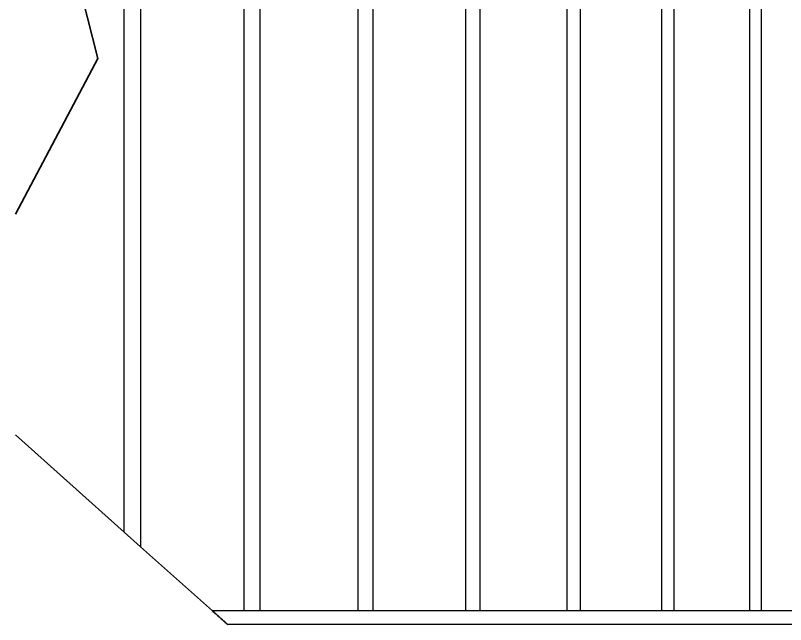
# Model space of a CAD drawing. Header units: millimetres. Extents: x 0 to 100323, y 0 to 59400.
# Drawn here: x 54651 to 57481, y 46395 to 48634 of the extents above; entities that cross this region are included whole.
import ezdxf

# ---------------------------------------------------------------- set-up
doc = ezdxf.new("R2010")
doc.units = ezdxf.units.MM
doc.header["$LTSCALE"] = 100
doc.layers.add('Break Line', color=7, linetype='Continuous', lineweight=35)
doc.layers.add('Visible', color=7, linetype='Continuous', lineweight=25)

msp = doc.modelspace()

# ---------------------------------------------------------------- linework, layer by layer
at = {"layer": 'Break Line'}
for p, q in [((54665.8, 49598), (54954.1, 48475.3)), ((54954.1, 48475.3), (54650.7, 47902.9)), ((54650.7, 47092.1), (55050.8, 46735)), ((55110.7, 46681.5), (55050.8, 46735)), ((55110.7, 46681.5), (55375.1, 46445.5))]:
    msp.add_line(p, q, dxfattribs=at)
msp.add_rational_spline([(55431.1, 46395.5), (55402.7, 46420.8), (55375.1, 46445.5)], [1, 1.00004189061, 1], degree=2, dxfattribs=at)
at = {"layer": 'Visible'}
for p, q in [((57349.9, 46445.5), (57349.9, 54947.6)), ((57391.1, 54960.6), (57391.1, 46445.5)), ((57070.7, 54859.5), (57070.7, 46445.5)), ((57026.2, 46445.5), (57026.2, 54845.5)), ((56725.8, 54750.7), (56725.8, 46445.5)), ((56678.1, 46445.5), (56678.1, 54735.7)), ((56356.8, 54634.3), (56356.8, 46445.5)), ((56306, 46445.5), (56306, 54618.3)), ((55910.3, 46445.5), (55910.3, 54493.5)), ((55964.3, 54510.5), (55964.3, 46445.5)), ((55548.7, 54379.4), (55548.7, 46445.5)), ((55491.8, 46445.5), (55491.8, 54361.5)), ((55110.7, 52564.3), (55110.7, 46681.5)), ((55050.8, 46735), (55050.8, 52437.9)), ((59311.8, 46445.5), (55375.1, 46445.5)), ((59544.5, 46395.5), (55431.1, 46395.5))]:
    msp.add_line(p, q, dxfattribs=at)

doc.saveas('drawing.dxf')
